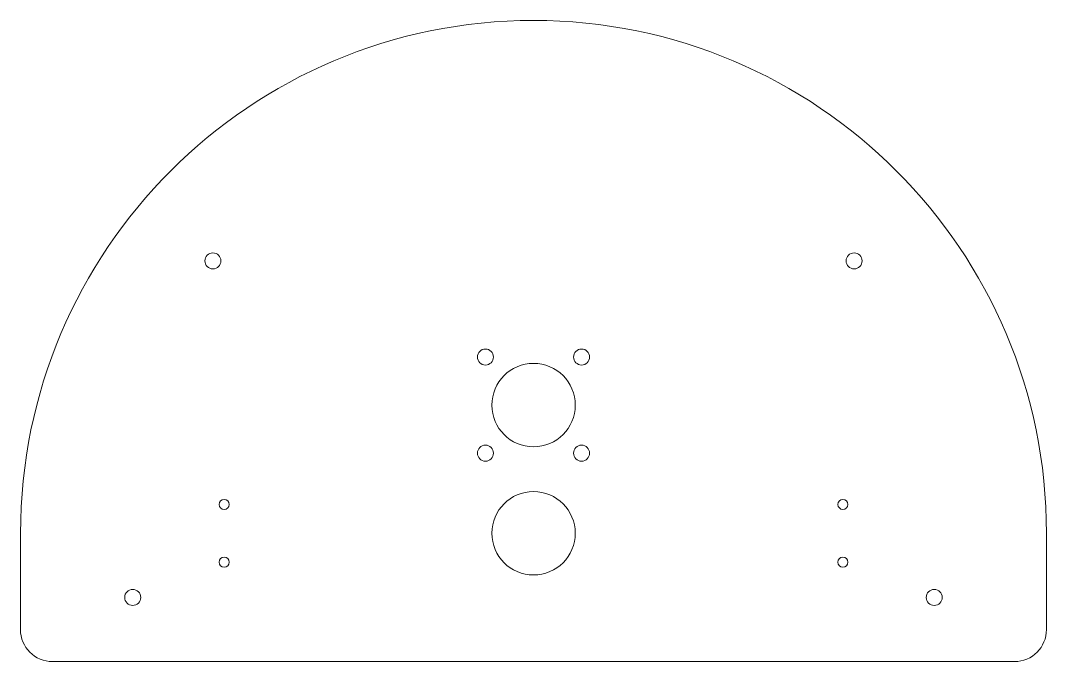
# Model space of a CAD drawing. Header units: inches. Extents: x 20.4 to 33, y 13.4 to 21.3.
import ezdxf

# ---------------------------------------------------------------- set-up
doc = ezdxf.new("R2010")
doc.units = ezdxf.units.IN
doc.header["$LTSCALE"] = 4
doc.header["$MEASUREMENT"] = 0

msp = doc.modelspace()

# ---------------------------------------------------------------- linework, layer by layer
at = {"color": 7, "linetype": 'Continuous', "lineweight": 15}
for p, q in [((20.402, 14.998), (20.402, 13.816)), ((33, 13.816), (33, 14.998)), ((20.795, 13.423), (32.606, 13.423))]:
    msp.add_line(p, q, dxfattribs=at)
for centre, radius in [((22.764, 18.344), 0.0984), ((30.638, 18.344), 0.0984), ((26.11, 17.163), 0.0984), ((27.291, 17.163), 0.0984), ((26.701, 16.572), 0.512), ((26.11, 15.982), 0.0984), ((27.291, 15.982), 0.0984), ((26.701, 14.998), 0.512), ((22.902, 15.352), 0.0615), ((30.5, 15.352), 0.0615), ((22.902, 14.643), 0.0615), ((30.5, 14.643), 0.0615), ((21.779, 14.21), 0.0984), ((31.622, 14.21), 0.0984)]:
    msp.add_circle(centre, radius, dxfattribs=at)
for centre, radius, start, end in [((26.701, 14.998), 6.299, 90, 180), ((26.701, 14.998), 6.299, 0, 90), ((20.795, 13.816), 0.394, 180, 270), ((32.606, 13.816), 0.394, 270, 0)]:
    msp.add_arc(centre, radius, start, end, dxfattribs=at)

doc.saveas('drawing.dxf')
